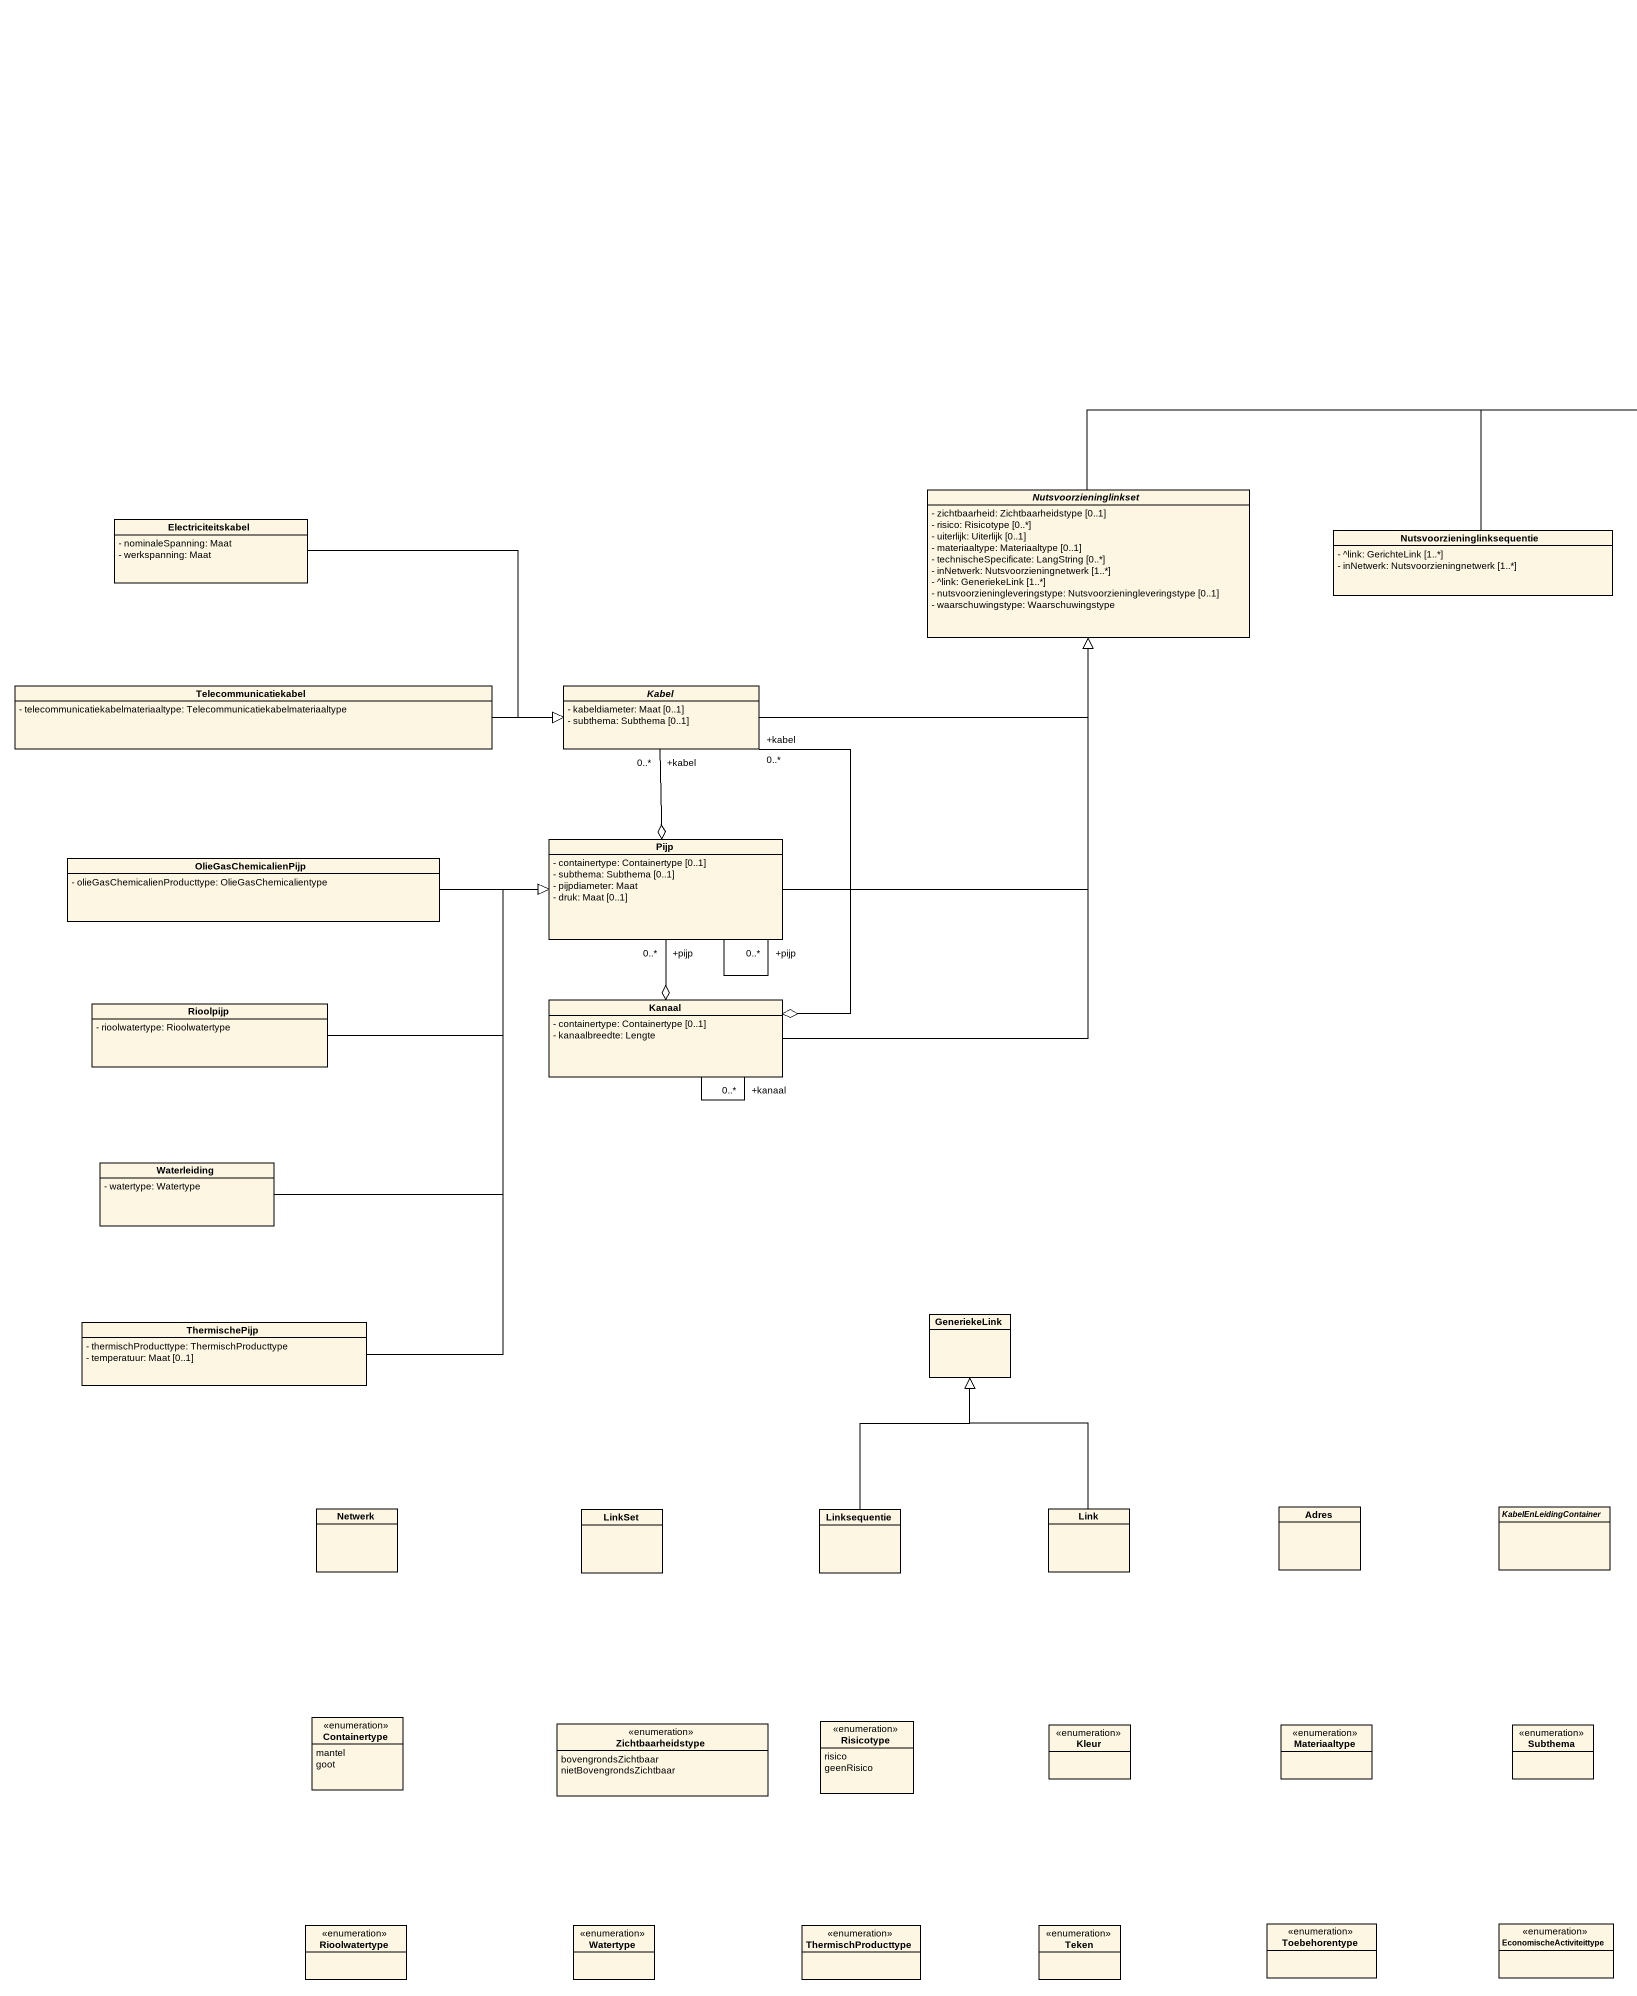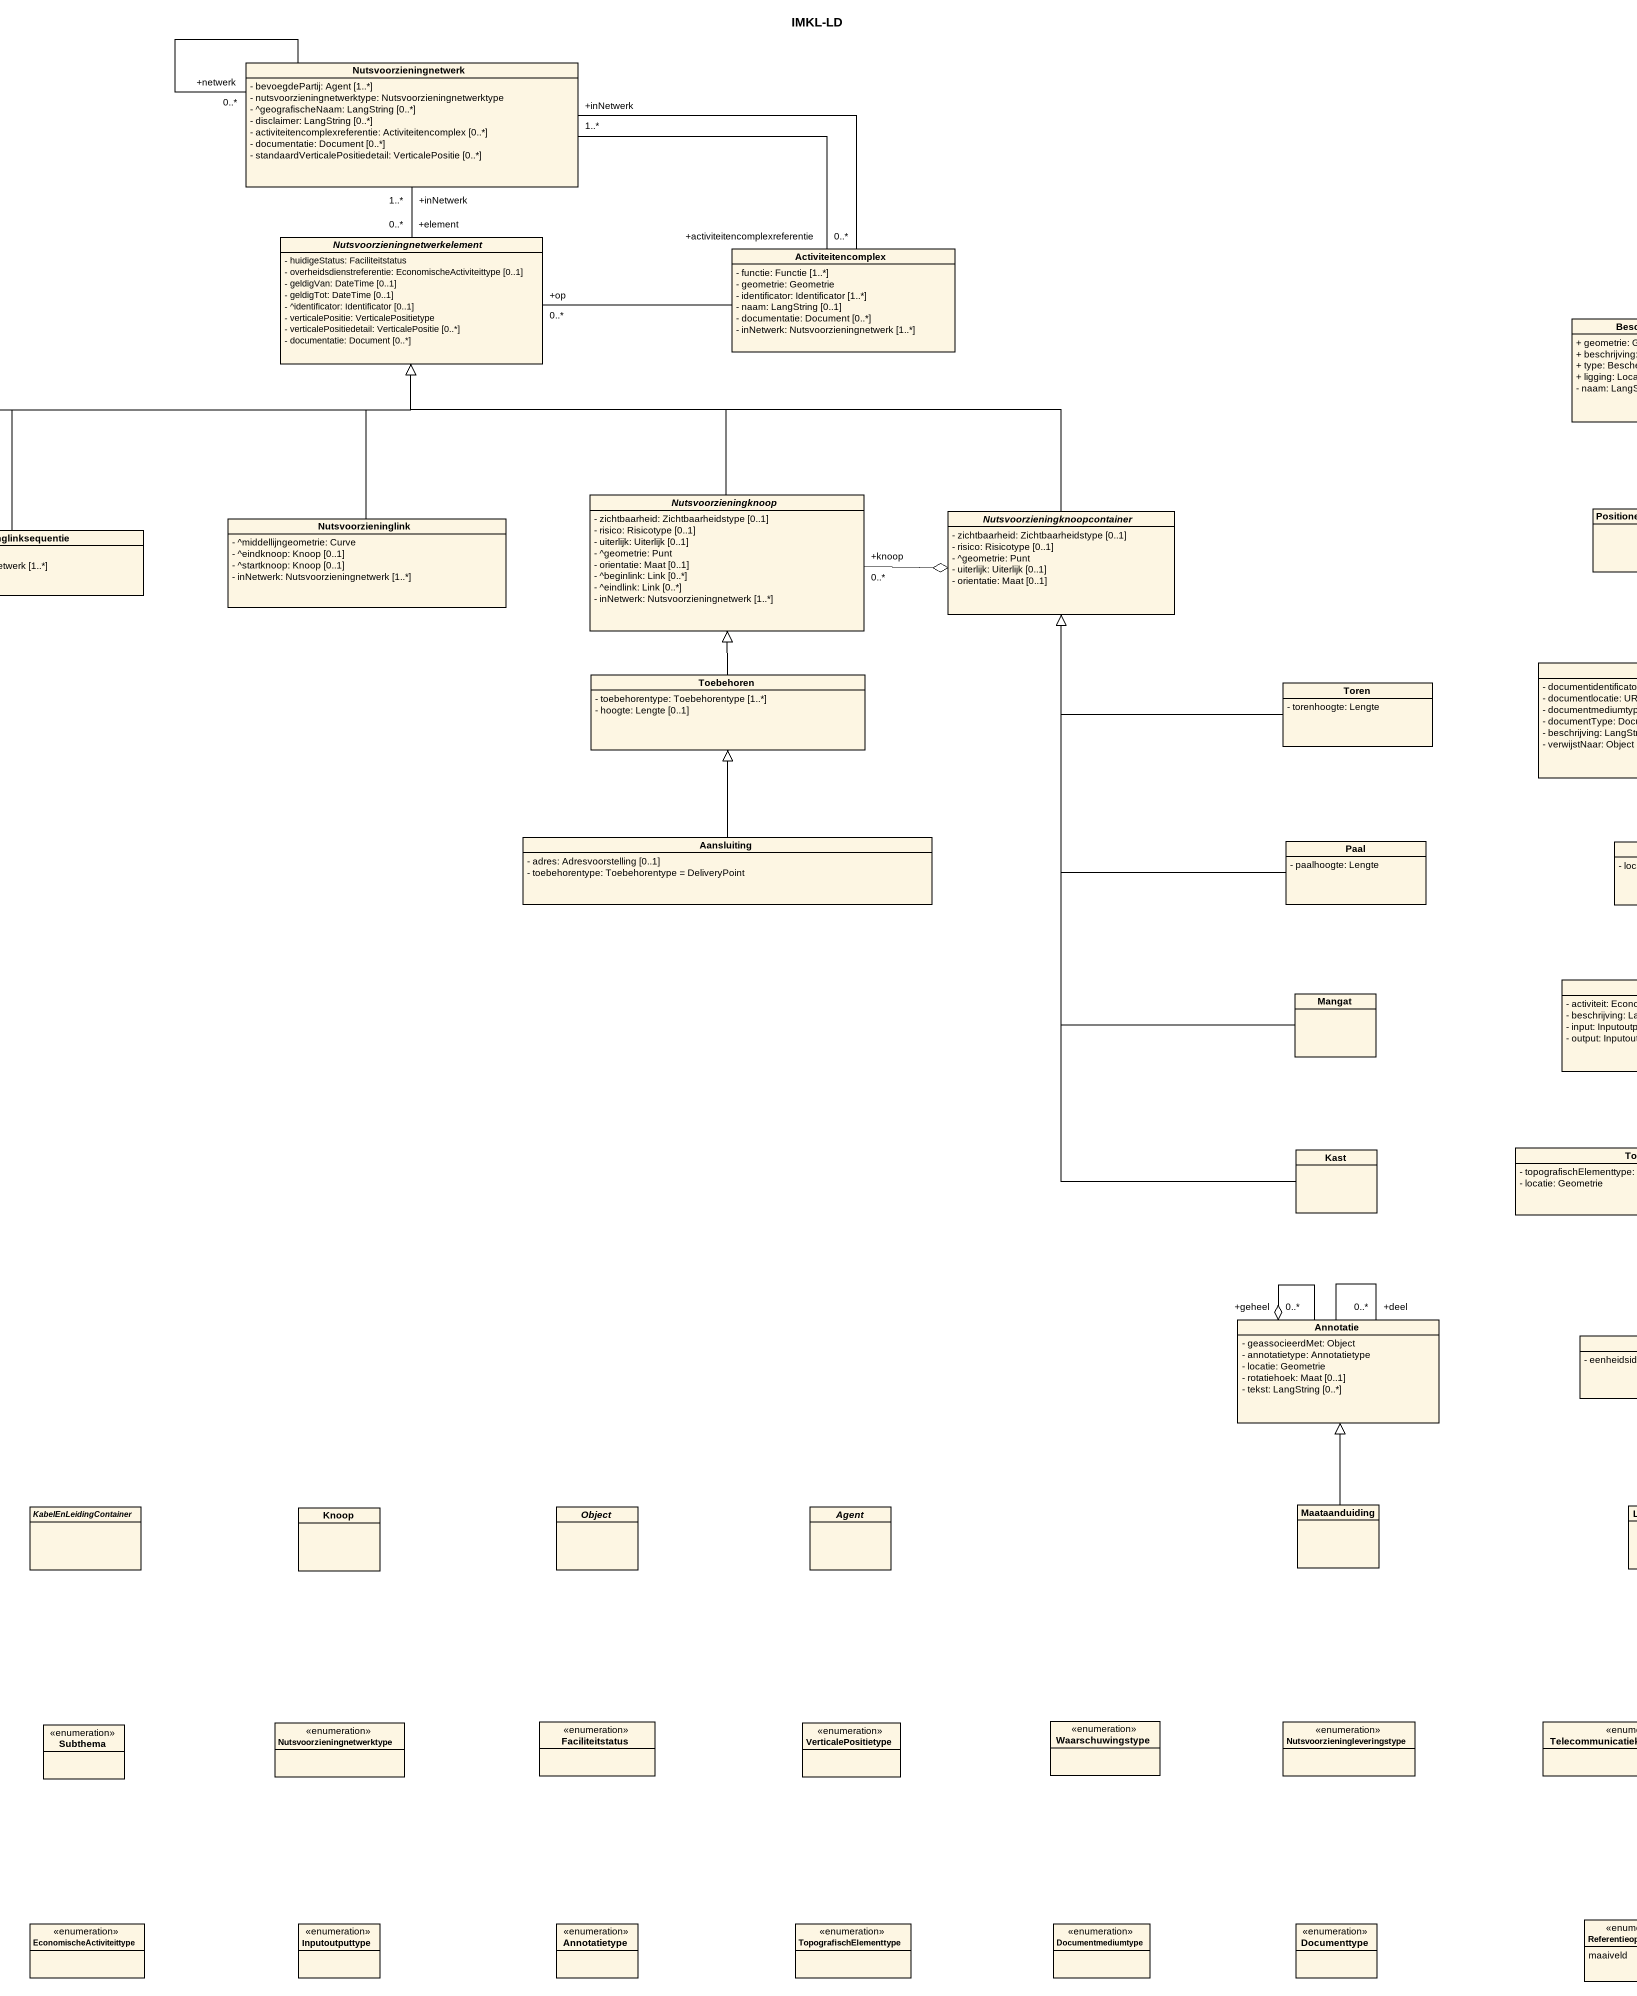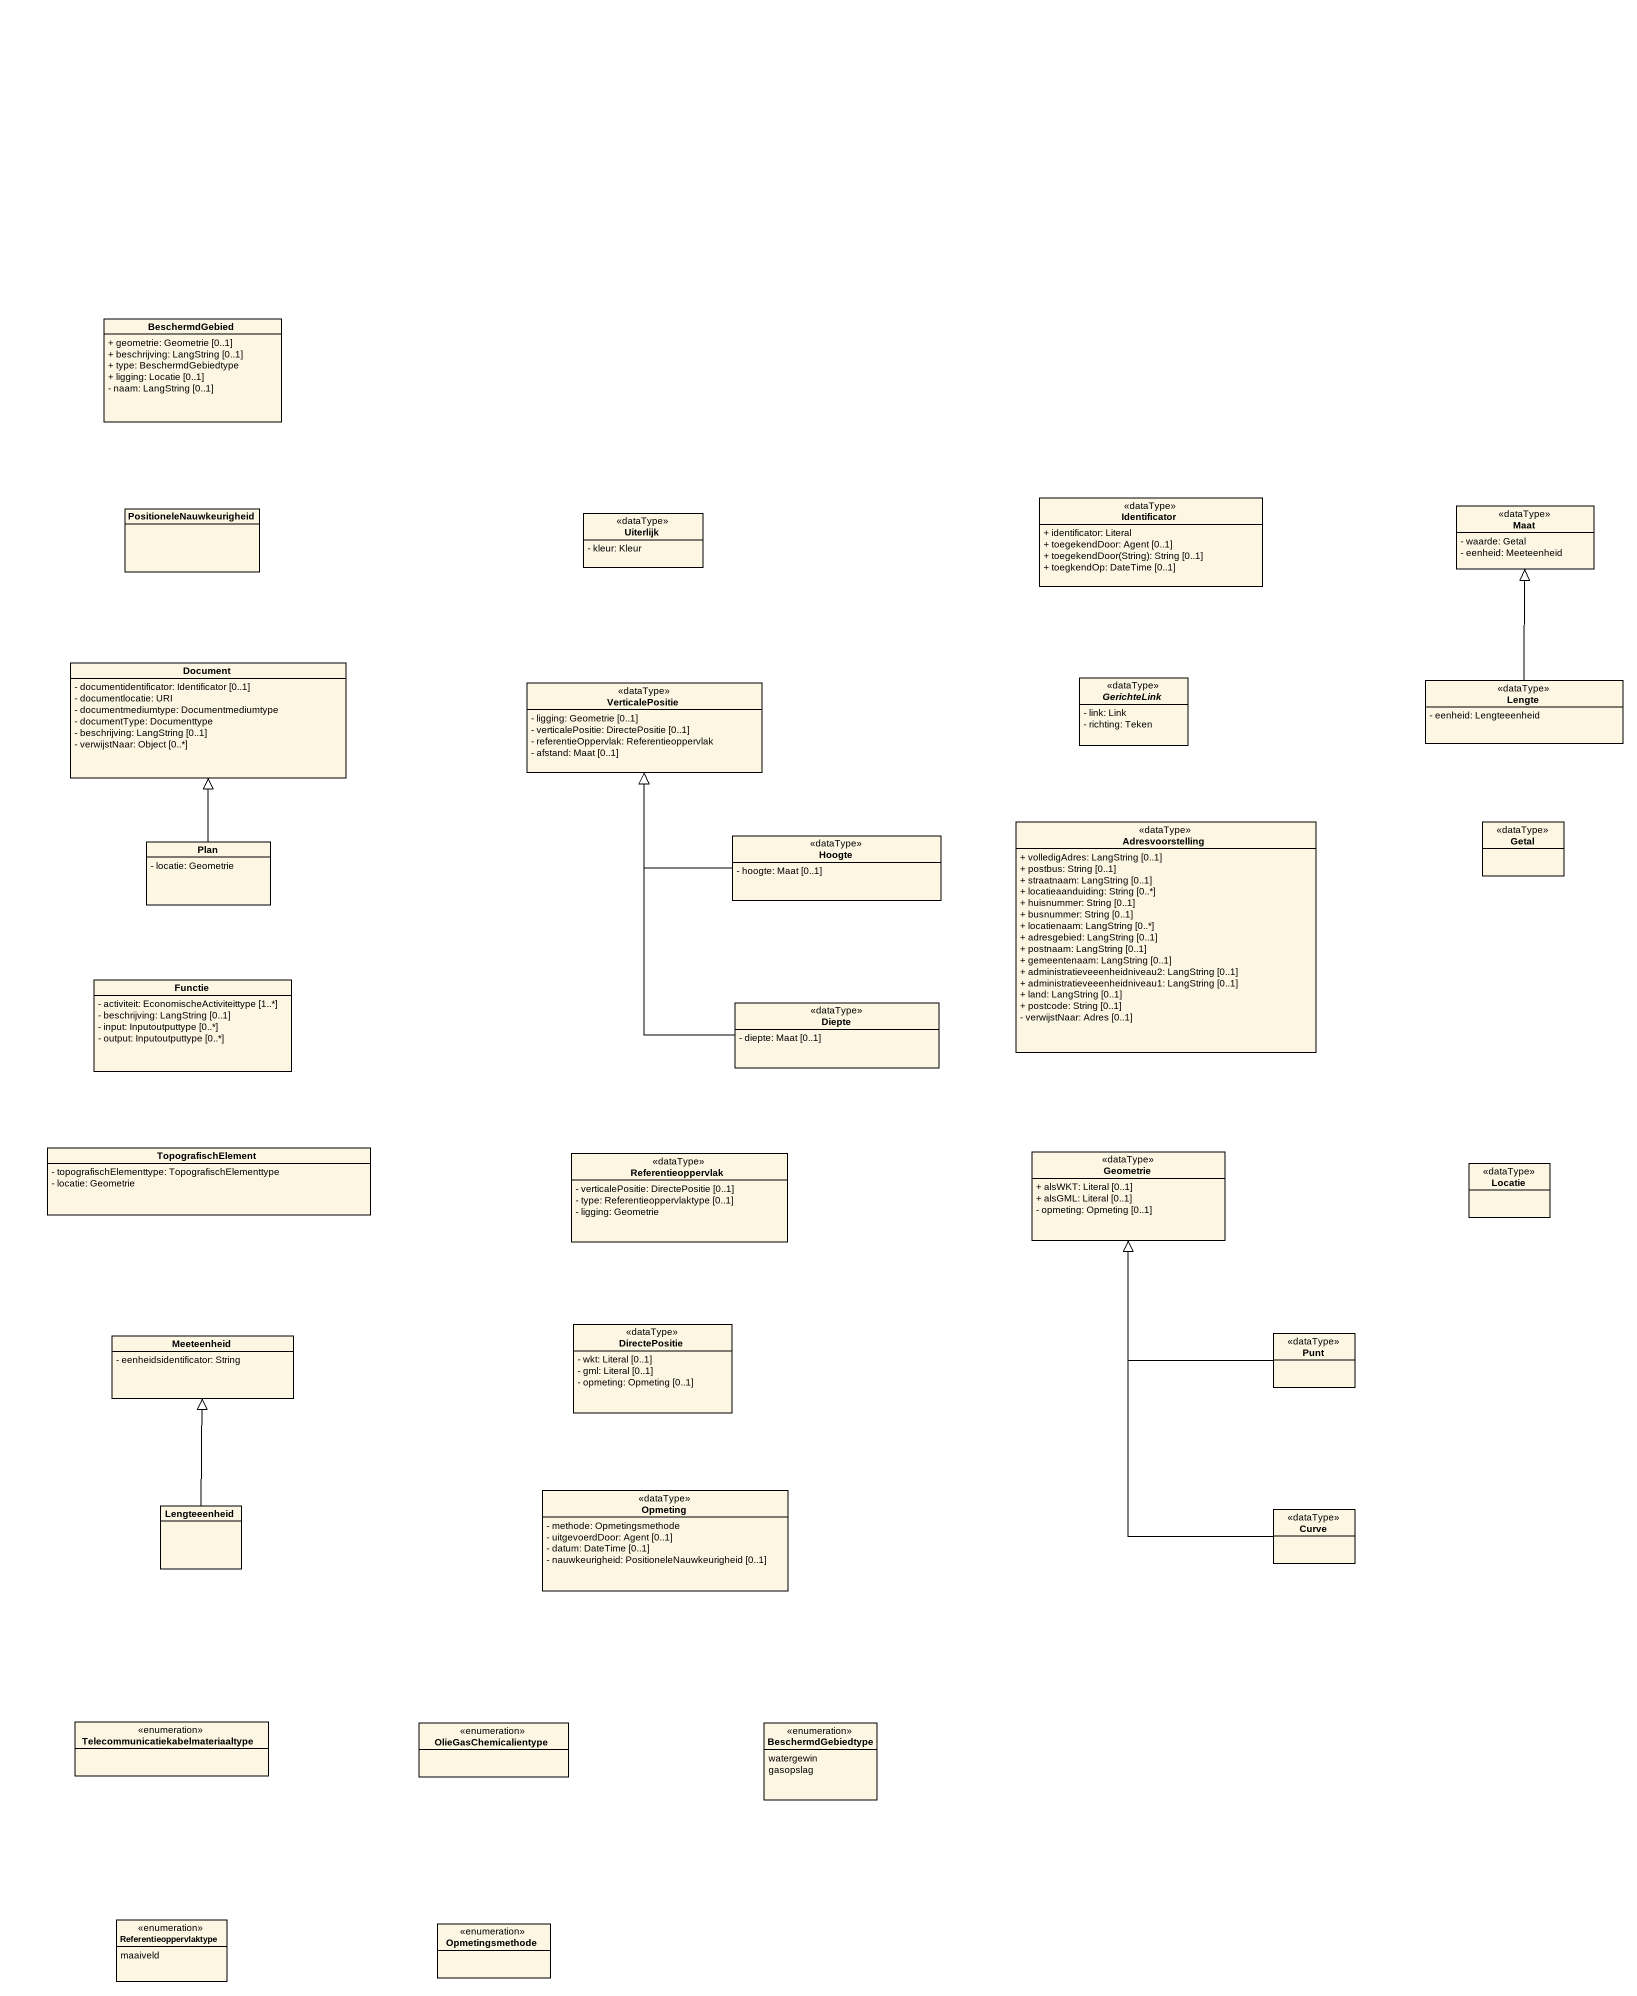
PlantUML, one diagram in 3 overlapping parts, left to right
@startuml
title IMKL-LD
hide circle
hide empty members
skinparam classAttributeIconSize 0
class Nutsvoorzieningnetwerk {
  - bevoegdePartij: Agent [1..*]
  - nutsvoorzieningnetwerktype: Nutsvoorzieningnetwerktype
  - ^geografischeNaam: LangString [0..*]
  - disclaimer: LangString [0..*]
  - activiteitencomplexreferentie: Activiteitencomplex [0..*]
  - documentatie: Document [0..*]
  - standaardVerticalePositiedetail: VerticalePositie [0..*]
}
abstract class "Nutsvoorzieningnetwerkelement" as Nutsvoorzieningnetwerkelemen {
  - huidigeStatus: Faciliteitstatus
  - overheidsdienstreferentie: EconomischeActiviteittype [0..1]
  - geldigVan: DateTime [0..1]
  - geldigTot: DateTime [0..1]
  - ^identificator: Identificator [0..1]
  - verticalePositie: VerticalePositietype
  - verticalePositiedetail: VerticalePositie [0..*]
  - documentatie: Document [0..*]
}
class Activiteitencomplex {
  - functie: Functie [1..*]
  - geometrie: Geometrie
  - identificator: Identificator [1..*]
  - naam: LangString [0..1]
  - documentatie: Document [0..*]
  - inNetwerk: Nutsvoorzieningnetwerk [1..*]
}
class BeschermdGebied {
  + geometrie: Geometrie [0..1]
  + beschrijving: LangString [0..1]
  + type: BeschermdGebiedtype
  + ligging: Locatie [0..1]
  - naam: LangString [0..1]
}
abstract class Nutsvoorzieninglinkset {
  - zichtbaarheid: Zichtbaarheidstype [0..1]
  - risico: Risicotype [0..*]
  - uiterlijk: Uiterlijk [0..1]
  - materiaaltype: Materiaaltype [0..1]
  - technischeSpecificate: LangString [0..*]
  - inNetwerk: Nutsvoorzieningnetwerk [1..*]
  - ^link: GeneriekeLink [1..*]
  - nutsvoorzieningleveringstype: Nutsvoorzieningleveringstype [0..1]
  - waarschuwingstype: Waarschuwingstype
}
class Electriciteitskabel {
  - nominaleSpanning: Maat
  - werkspanning: Maat
}
class Nutsvoorzieninglinksequentie {
  - ^link: GerichteLink [1..*]
  - inNetwerk: Nutsvoorzieningnetwerk [1..*]
}
class Nutsvoorzieninglink {
  - ^middellijngeometrie: Curve
  - ^eindknoop: Knoop [0..1]
  - ^startknoop: Knoop [0..1]
  - inNetwerk: Nutsvoorzieningnetwerk [1..*]
}
abstract class Nutsvoorzieningknoop {
  - zichtbaarheid: Zichtbaarheidstype [0..1]
  - risico: Risicotype [0..1]
  - uiterlijk: Uiterlijk [0..1]
  - ^geometrie: Punt
  - orientatie: Maat [0..1]
  - ^beginlink: Link [0..*]
  - ^eindlink: Link [0..*]
  - inNetwerk: Nutsvoorzieningnetwerk [1..*]
}
abstract class "Nutsvoorzieningknoopcontainer" as Nutsvoorzieningknoopcontaine {
  - zichtbaarheid: Zichtbaarheidstype [0..1]
  - risico: Risicotype [0..1]
  - ^geometrie: Punt
  - uiterlijk: Uiterlijk [0..1]
  - orientatie: Maat [0..1]
}
class PositioneleNauwkeurigheid
class Uiterlijk <<dataType>> {
  - kleur: Kleur
}
class Identificator <<dataType>> {
  + identificator: Literal
  + toegekendDoor: Agent [0..1]
  {field} + toegekendDoor(String): String [0..1]
  + toegkendOp: DateTime [0..1]
}
class Maat <<dataType>> {
  - waarde: Getal
  - eenheid: Meeteenheid
}
class Telecommunicatiekabel {
  - telecommunicatiekabelmateriaaltype: Telecommunicatiekabelmateriaaltype
}
abstract class Kabel {
  - kabeldiameter: Maat [0..1]
  - subthema: Subthema [0..1]
}
class Toebehoren {
  - toebehorentype: Toebehorentype [1..*]
  - hoogte: Lengte [0..1]
}
class Toren {
  - torenhoogte: Lengte
}
class Document {
  - documentidentificator: Identificator [0..1]
  - documentlocatie: URI
  - documentmediumtype: Documentmediumtype
  - documentType: Documenttype
  - beschrijving: LangString [0..1]
  - verwijstNaar: Object [0..*]
}
class VerticalePositie <<dataType>> {
  - ligging: Geometrie [0..1]
  - verticalePositie: DirectePositie [0..1]
  - referentieOppervlak: Referentieoppervlak
  - afstand: Maat [0..1]
}
abstract class GerichteLink <<dataType>> {
  - link: Link
  - richting: Teken
}
class Lengte <<dataType>> {
  - eenheid: Lengteeenheid
}
class OlieGasChemicalienPijp {
  - olieGasChemicalienProducttype: OlieGasChemicalientype
}
class Pijp {
  - containertype: Containertype [0..1]
  - subthema: Subthema [0..1]
  - pijpdiameter: Maat
  - druk: Maat [0..1]
}
class Aansluiting {
  - adres: Adresvoorstelling [0..1]
  - toebehorentype: Toebehorentype = DeliveryPoint
}
class Paal {
  - paalhoogte: Lengte
}
class Plan {
  - locatie: Geometrie
}
class Hoogte <<dataType>> {
  - hoogte: Maat [0..1]
}
class Adresvoorstelling <<dataType>> {
  + volledigAdres: LangString [0..1]
  + postbus: String [0..1]
  + straatnaam: LangString [0..1]
  + locatieaanduiding: String [0..*]
  + huisnummer: String [0..1]
  + busnummer: String [0..1]
  + locatienaam: LangString [0..*]
  + adresgebied: LangString [0..1]
  + postnaam: LangString [0..1]
  + gemeentenaam: LangString [0..1]
  + administratieveeenheidniveau2: LangString [0..1]
  + administratieveeenheidniveau1: LangString [0..1]
  + land: LangString [0..1]
  + postcode: String [0..1]
  - verwijstNaar: Adres [0..1]
}
class Getal <<dataType>>
class Functie {
  - activiteit: EconomischeActiviteittype [1..*]
  - beschrijving: LangString [0..1]
  - input: Inputoutputtype [0..*]
  - output: Inputoutputtype [0..*]
}
class Rioolpijp {
  - rioolwatertype: Rioolwatertype
}
class Kanaal {
  - containertype: Containertype [0..1]
  - kanaalbreedte: Lengte
}
class Mangat
class Diepte <<dataType>> {
  - diepte: Maat [0..1]
}
class Waterleiding {
  - watertype: Watertype
}
class Kast
class TopografischElement {
  - topografischElementtype: TopografischElementtype
  - locatie: Geometrie
}
class Referentieoppervlak <<dataType>> {
  - verticalePositie: DirectePositie [0..1]
  - type: Referentieoppervlaktype [0..1]
  - ligging: Geometrie
}
class Geometrie <<dataType>> {
  + alsWKT: Literal [0..1]
  + alsGML: Literal [0..1]
  - opmeting: Opmeting [0..1]
}
class Locatie <<dataType>>
class ThermischePijp {
  - thermischProducttype: ThermischProducttype
  - temperatuur: Maat [0..1]
}
class GeneriekeLink
class Annotatie {
  - geassocieerdMet: Object
  - annotatietype: Annotatietype
  - locatie: Geometrie
  - rotatiehoek: Maat [0..1]
  - tekst: LangString [0..*]
}
class Meeteenheid {
  - eenheidsidentificator: String
}
class DirectePositie <<dataType>> {
  - wkt: Literal [0..1]
  - gml: Literal [0..1]
  - opmeting: Opmeting [0..1]
}
class Punt <<dataType>>
class Netwerk
class LinkSet
class Linksequentie
class Link
class Adres
abstract class KabelEnLeidingContainer
class Knoop
abstract class "Object" as Object_
abstract class "Agent" as Agent_
class Maataanduiding
class Lengteeenheid
class Opmeting <<dataType>> {
  - methode: Opmetingsmethode
  - uitgevoerdDoor: Agent [0..1]
  - datum: DateTime [0..1]
  - nauwkeurigheid: PositioneleNauwkeurigheid [0..1]
}
class Curve <<dataType>>
enum Containertype {
  mantel
  goot
}
enum Zichtbaarheidstype {
  bovengrondsZichtbaar
  nietBovengrondsZichtbaar
}
enum Risicotype {
  risico
  geenRisico
}
enum Kleur
enum Materiaaltype
enum Subthema
enum Nutsvoorzieningnetwerktype
enum Faciliteitstatus
enum VerticalePositietype
enum Waarschuwingstype
enum Nutsvoorzieningleveringstype
enum "Telecommunicatiekabelmateriaaltype" as Telecommunicatiekabelmateria
enum OlieGasChemicalientype
enum BeschermdGebiedtype {
  watergewin
  gasopslag
}
enum Toebehorentype
enum EconomischeActiviteittype
enum Inputoutputtype
enum Annotatietype
enum TopografischElementtype
enum Documentmediumtype
enum Documenttype
enum Referentieoppervlaktype {
  maaiveld
}
enum Opmetingsmethode
enum Rioolwatertype
enum Watertype
enum ThermischProducttype
enum Teken
Nutsvoorzieningnetwerk -- "+netwerk\n0..*" Nutsvoorzieningnetwerk
Nutsvoorzieningnetwerk "+inNetwerk\n1..*" -- "+element\n0..*" Nutsvoorzieningnetwerkelemen
Nutsvoorzieningnetwerk "+inNetwerk\n1..*" -right- Activiteitencomplex
Nutsvoorzieningnetwerk -right- "+activiteitencomplexreferentie\n0..*" Activiteitencomplex
Nutsvoorzieningnetwerkelemen "+op\n0..*" -right- Activiteitencomplex
Nutsvoorzieninglinkset -right-|> Nutsvoorzieningnetwerkelemen
Electriciteitskabel -right-|> Kabel
Nutsvoorzieninglinksequentie -up-|> Nutsvoorzieningnetwerkelemen
Nutsvoorzieninglink -up-|> Nutsvoorzieningnetwerkelemen
Nutsvoorzieningknoop -up-|> Nutsvoorzieningnetwerkelemen
Nutsvoorzieningknoop "+knoop\n0..*" -right-o Nutsvoorzieningknoopcontaine
Nutsvoorzieningknoopcontaine -left-|> Nutsvoorzieningnetwerkelemen
Telecommunicatiekabel -right-|> Kabel
Kabel -right-|> Nutsvoorzieninglinkset
Kabel "+kabel\n0..*" --o Pijp
Kabel "+kabel\n0..*" --o Kanaal
Toebehoren -up-|> Nutsvoorzieningknoop
Toren -left-|> Nutsvoorzieningknoopcontaine
Lengte -up-|> Maat
OlieGasChemicalienPijp -right-|> Pijp
Pijp -up-|> Nutsvoorzieninglinkset
Pijp -- "+pijp\n0..*" Pijp
Pijp "+pijp\n0..*" --o Kanaal
Aansluiting -up-|> Toebehoren
Paal -up-|> Nutsvoorzieningknoopcontaine
Plan -up-|> Document
Hoogte -up-|> VerticalePositie
Rioolpijp -right-|> Pijp
Kanaal -up-|> Nutsvoorzieninglinkset
Kanaal -- "+kanaal\n0..*" Kanaal
Mangat -up-|> Nutsvoorzieningknoopcontaine
Diepte -up-|> VerticalePositie
Waterleiding -up-|> Pijp
Kast -up-|> Nutsvoorzieningknoopcontaine
ThermischePijp -up-|> Pijp
Annotatie --o "+geheel\n0..*" Annotatie
Annotatie "+deel\n0..*" -- Annotatie
Punt -up-|> Geometrie
Linksequentie -up-|> GeneriekeLink
Link -up-|> GeneriekeLink
Maataanduiding -up-|> Annotatie
Lengteeenheid -up-|> Meeteenheid
Curve -up-|> Geometrie
@enduml
